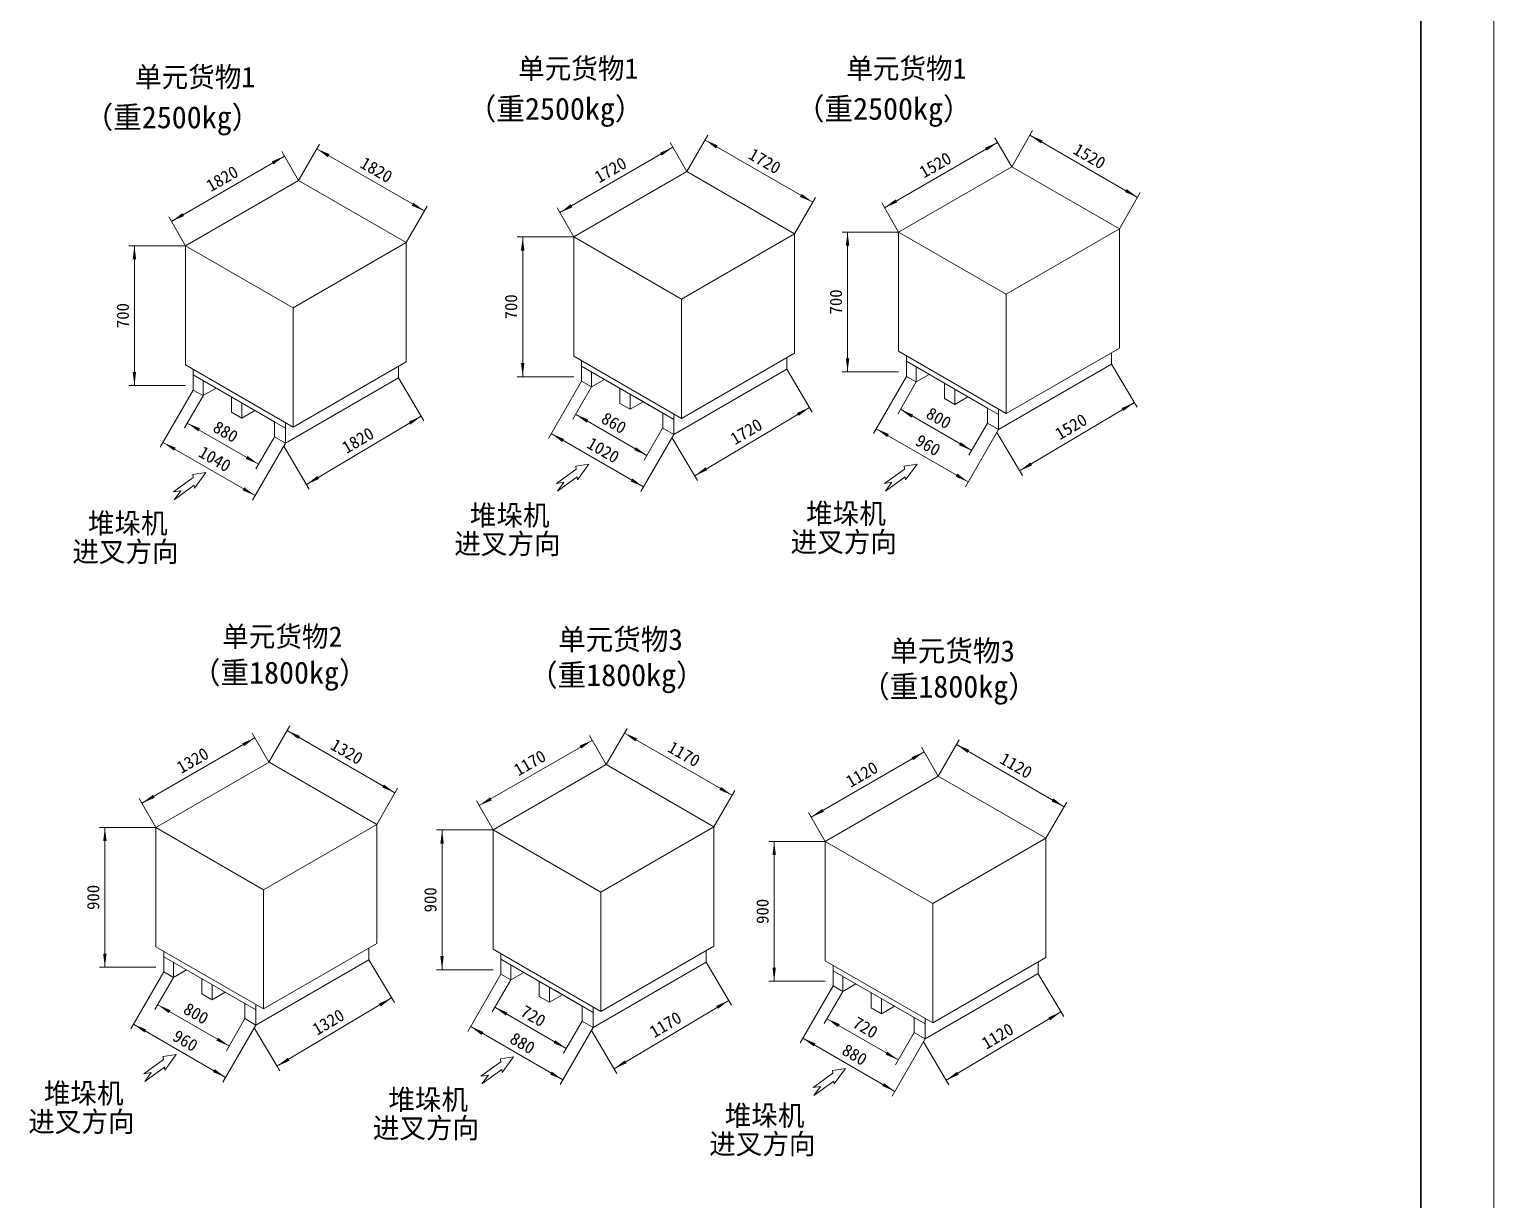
# Model space of a CAD drawing. Header units: millimetres. Extents: x -67280 to 67280, y -47520 to 47520.
# Drawn here: x 35079 to 67280, y -3924 to 21798 of the extents above; entities that cross this region are included whole.
import ezdxf
from ezdxf.enums import TextEntityAlignment as Align

# ---------------------------------------------------------------- set-up
doc = ezdxf.new("R2010")
doc.units = ezdxf.units.MM
doc.layers.get('0').update_dxf_attribs({"lineweight": 35})
for name, color, linetype, lineweight in [('ACADCAXA细实线层', 3, 'Continuous', 18), ('尺寸线层', 4, 'Continuous', 18), ('粗实线层', 7, 'Continuous', 35), ('细实线层', 3, 'Continuous', 18)]:
    doc.layers.add(name, color=color, linetype=linetype, lineweight=lineweight)
doc.styles.add('标准', font='', dxfattribs={"width": 0.667})
doc.styles.get('标准').set_extended_font_data('宋体')
doc.dimstyles.new('AM_DEMATIC$0', dxfattribs={"dimscale": 160, "dimtxt": 3.37148, "dimasz": 2.5, "dimexe": 1, "dimexo": 0, "dimgap": 1, "dimtad": 1, "dimdsep": 46, "dimtxsty": 'Standard', "dimblk": '_CAXARROW', "dimcen": 0, "dimdle": 5, "dimclrd": 256, "dimclre": 256, "dimclrt": 2, "dimadec": 0, "dimazin": 2, "dimtfac": 0.707107, "dimtdec": 3, "dimtmove": 0, "dimatfit": 3, "dimfxl": 0, "dimfrac": 2, "dimtolj": 1, "dimarcsym": 0})

# ---------------------------------------------------------------- blocks, each defined once
blk = doc.blocks.new('*X1373')
at = {"layer": '粗实线层'}
blk.add_line((410.5, -287), (410.5, 287), dxfattribs=at)
at = {"layer": '细实线层'}
blk.add_line((420.5, -297), (420.5, 297), dxfattribs=at)
at = {"layer": '尺寸线层', "linetype": 'Continuous', "style": '标准', "width": 0.667}
blk.add_attdef('图纸编号', text='', height=5.19, rotation=180, dxfattribs=at).set_placement((-370.5, 282), align=Align.MIDDLE_CENTER)
blk = doc.blocks.new('*X1374')
at = {"layer": '尺寸线层', "linetype": 'Continuous', "lineweight": 18}
for points in [[(38553, 13145), (38794, 12962), (38831, 13027)], [(40121, 12239), (39842, 12357), (39880, 12422)]]:
    blk.add_hatch(color=256, dxfattribs=at).paths.add_polyline_path(points, flags=0)
at = {"layer": '尺寸线层'}
for p, q in [((38900, 13746), (38493, 13041)), ((40468, 12841), (40061, 12136))]:
    blk.add_line(p, q, dxfattribs=at)
at = {"layer": '尺寸线层', "linetype": 'Continuous', "lineweight": 18}
blk.add_line((40121, 12239), (38553, 13145), dxfattribs=at)
at = {"layer": '尺寸线层', "color": 2, "insert": (39396, 12952), "char_height": 269.72, "width": 1079.64, "attachment_point": 5, "rotation": 330, "line_spacing_factor": 1.15057}
blk.add_mtext('\\T1.001;880', dxfattribs=at)
blk = doc.blocks.new('_CAXARROW')
blk.add_hatch(color=0).paths.add_polyline_path([(0, 0), (-1, 0.125), (-1, -0.125)], flags=0)
blk = doc.blocks.new('*X1375')
at = {"layer": '尺寸线层', "linetype": 'Continuous', "lineweight": 18}
for points in [[(37391, 17042), (37428, 16742), (37353, 16742)], [(37391, 13969), (37428, 14269), (37353, 14269)]]:
    blk.add_hatch(color=256, dxfattribs=at).paths.add_polyline_path(points, flags=0)
at = {"layer": '尺寸线层'}
for p, q in [((38514, 17042), (37271, 17042)), ((38514, 13969), (37271, 13969))]:
    blk.add_line(p, q, dxfattribs=at)
at = {"layer": '尺寸线层', "linetype": 'Continuous', "lineweight": 18}
blk.add_line((37391, 17042), (37391, 13969), dxfattribs=at)
at = {"layer": '尺寸线层', "color": 2, "insert": (37136, 15506), "char_height": 269.72, "width": 1064.66, "attachment_point": 5, "rotation": 90, "line_spacing_factor": 1.15057}
blk.add_mtext('\\T1.001;700', dxfattribs=at)
blk = doc.blocks.new('*X1376')
at = {"layer": '尺寸线层', "linetype": 'Continuous', "lineweight": 18}
for points in [[(40691, 19012), (40450, 18829), (40412, 18894)], [(38205, 17576), (38484, 17694), (38446, 17759)]]:
    blk.add_hatch(color=256, dxfattribs=at).paths.add_polyline_path(points, flags=0)
blk.add_line((40691, 19012), (38205, 17576), dxfattribs=at)
at = {"layer": '尺寸线层'}
for p, q in [((40999, 18477), (40631, 19115)), ((38514, 17042), (38145, 17680))]:
    blk.add_line(p, q, dxfattribs=at)
at = {"layer": '尺寸线层', "color": 2, "insert": (39321, 18515), "char_height": 269.72, "width": 1409.68, "attachment_point": 5, "rotation": 30, "line_spacing_factor": 1.15057}
blk.add_mtext('\\T1.001;1820', dxfattribs=at)
blk = doc.blocks.new('*X1377')
at = {"layer": '尺寸线层', "linetype": 'Continuous', "lineweight": 18}
for points in [[(41400, 19172), (41641, 18989), (41679, 19054)], [(43768, 17805), (43489, 17922), (43527, 17987)]]:
    blk.add_hatch(color=256, dxfattribs=at).paths.add_polyline_path(points, flags=0)
at = {"layer": '尺寸线层'}
for p, q in [((40999, 18477), (41460, 19275)), ((43367, 17110), (43828, 17909))]:
    blk.add_line(p, q, dxfattribs=at)
at = {"layer": '尺寸线层', "linetype": 'Continuous', "lineweight": 18}
blk.add_line((43768, 17805), (41400, 19172), dxfattribs=at)
at = {"layer": '尺寸线层', "color": 2, "insert": (42712, 18709), "char_height": 269.72, "width": 1409.68, "attachment_point": 5, "rotation": 330, "line_spacing_factor": 1.15057}
blk.add_mtext('\\T1.001;1820', dxfattribs=at)
blk = doc.blocks.new('*X1384')
at = {"layer": '尺寸线层', "linetype": 'Continuous', "lineweight": 18}
for points in [[(38020, 12719), (38299, 12602), (38261, 12537)], [(40046, 11550), (39805, 11732), (39767, 11667)]]:
    blk.add_hatch(color=256, dxfattribs=at).paths.add_polyline_path(points, flags=0)
at = {"layer": '尺寸线层'}
for p, q in [((38685, 13870), (37960, 12615)), ((40711, 12701), (39986, 11446))]:
    blk.add_line(p, q, dxfattribs=at)
at = {"layer": '尺寸线层', "linetype": 'Continuous', "lineweight": 18}
blk.add_line((38020, 12719), (40046, 11550), dxfattribs=at)
at = {"layer": '尺寸线层', "color": 2, "insert": (39160, 12355), "char_height": 269.72, "width": 1409.68, "attachment_point": 5, "rotation": 330, "line_spacing_factor": 1.15057}
blk.add_mtext('\\T1.001;1040', dxfattribs=at)
blk = doc.blocks.new('*X1385')
at = {"layer": '尺寸线层', "linetype": 'Continuous', "lineweight": 18}
for points in [[(43697, 13295), (43420, 13174), (43458, 13109)], [(41173, 11795), (41412, 11980), (41450, 11916)]]:
    blk.add_hatch(color=256, dxfattribs=at).paths.add_polyline_path(points, flags=0)
at = {"layer": '尺寸线层'}
for p, q in [((43196, 14136), (43758, 13192)), ((40673, 12636), (41235, 11692))]:
    blk.add_line(p, q, dxfattribs=at)
at = {"layer": '尺寸线层', "linetype": 'Continuous', "lineweight": 18}
blk.add_line((41173, 11795), (43697, 13295), dxfattribs=at)
at = {"layer": '尺寸线层', "color": 2, "insert": (42305, 12764), "char_height": 269.72, "width": 1409.68, "attachment_point": 5, "rotation": 30.7319, "line_spacing_factor": 1.15057}
blk.add_mtext('\\T1.001;1820', dxfattribs=at)
blk = doc.blocks.new('*X1386')
at = {"layer": '尺寸线层', "linetype": 'Continuous', "lineweight": 18}
for points in [[(45929, 17234), (45966, 16934), (45891, 16934)], [(45929, 14162), (45966, 14462), (45891, 14462)]]:
    blk.add_hatch(color=256, dxfattribs=at).paths.add_polyline_path(points, flags=0)
at = {"layer": '尺寸线层'}
for p, q in [((47052, 17234), (45809, 17234)), ((47052, 14162), (45809, 14162))]:
    blk.add_line(p, q, dxfattribs=at)
at = {"layer": '尺寸线层', "linetype": 'Continuous', "lineweight": 18}
blk.add_line((45929, 17234), (45929, 14162), dxfattribs=at)
at = {"layer": '尺寸线层', "color": 2, "insert": (45674, 15698), "char_height": 269.72, "width": 1064.66, "attachment_point": 5, "rotation": 90, "line_spacing_factor": 1.15057}
blk.add_mtext('\\T1.001;700', dxfattribs=at)
blk = doc.blocks.new('*X1387')
at = {"layer": '尺寸线层', "linetype": 'Continuous', "lineweight": 18}
for points in [[(49229, 19204), (48988, 19021), (48951, 19086)], [(46743, 17769), (47022, 17886), (46984, 17951)]]:
    blk.add_hatch(color=256, dxfattribs=at).paths.add_polyline_path(points, flags=0)
blk.add_line((49229, 19204), (46743, 17769), dxfattribs=at)
at = {"layer": '尺寸线层'}
for p, q in [((49538, 18670), (49169, 19308)), ((47052, 17234), (46683, 17873))]:
    blk.add_line(p, q, dxfattribs=at)
at = {"layer": '尺寸线层', "color": 2, "insert": (47859, 18707), "char_height": 269.72, "width": 1409.68, "attachment_point": 5, "rotation": 30, "line_spacing_factor": 1.15057}
blk.add_mtext('\\T1.001;1720', dxfattribs=at)
blk = doc.blocks.new('*X1388')
at = {"layer": '尺寸线层', "linetype": 'Continuous', "lineweight": 18}
for points in [[(49939, 19364), (50180, 19181), (50217, 19246)], [(52306, 17997), (52027, 18115), (52065, 18180)]]:
    blk.add_hatch(color=256, dxfattribs=at).paths.add_polyline_path(points, flags=0)
at = {"layer": '尺寸线层'}
for p, q in [((49538, 18670), (49999, 19468)), ((51905, 17303), (52366, 18101))]:
    blk.add_line(p, q, dxfattribs=at)
at = {"layer": '尺寸线层', "linetype": 'Continuous', "lineweight": 18}
blk.add_line((52306, 17997), (49939, 19364), dxfattribs=at)
at = {"layer": '尺寸线层', "color": 2, "insert": (51250, 18901), "char_height": 269.72, "width": 1409.68, "attachment_point": 5, "rotation": 330, "line_spacing_factor": 1.15057}
blk.add_mtext('\\T1.001;1720', dxfattribs=at)
blk = doc.blocks.new('*X1389')
at = {"layer": '尺寸线层', "linetype": 'Continuous', "lineweight": 18}
for points in [[(47091, 13337), (47332, 13155), (47369, 13220)], [(48659, 12432), (48381, 12549), (48418, 12614)]]:
    blk.add_hatch(color=256, dxfattribs=at).paths.add_polyline_path(points, flags=0)
at = {"layer": '尺寸线层'}
for p, q in [((47438, 13939), (47031, 13233)), ((49006, 13033), (48599, 12328))]:
    blk.add_line(p, q, dxfattribs=at)
at = {"layer": '尺寸线层', "linetype": 'Continuous', "lineweight": 18}
blk.add_line((48659, 12432), (47091, 13337), dxfattribs=at)
at = {"layer": '尺寸线层', "color": 2, "insert": (47934, 13145), "char_height": 269.72, "width": 1079.64, "attachment_point": 5, "rotation": 330, "line_spacing_factor": 1.15057}
blk.add_mtext('\\T1.001;860', dxfattribs=at)
blk = doc.blocks.new('*X1390')
at = {"layer": '尺寸线层', "linetype": 'Continuous', "lineweight": 18}
for points in [[(46558, 12912), (46837, 12794), (46799, 12729)], [(48584, 11742), (48343, 11924), (48305, 11859)]]:
    blk.add_hatch(color=256, dxfattribs=at).paths.add_polyline_path(points, flags=0)
at = {"layer": '尺寸线层'}
for p, q in [((47223, 14063), (46498, 12808)), ((49249, 12893), (48524, 11638))]:
    blk.add_line(p, q, dxfattribs=at)
at = {"layer": '尺寸线层', "linetype": 'Continuous', "lineweight": 18}
blk.add_line((46558, 12912), (48584, 11742), dxfattribs=at)
at = {"layer": '尺寸线层', "color": 2, "insert": (47699, 12547), "char_height": 269.72, "width": 1409.68, "attachment_point": 5, "rotation": 330, "line_spacing_factor": 1.15057}
blk.add_mtext('\\T1.001;1020', dxfattribs=at)
blk = doc.blocks.new('*X1391')
at = {"layer": '尺寸线层', "linetype": 'Continuous', "lineweight": 18}
for points in [[(52235, 13487), (51958, 13366), (51996, 13302)], [(49711, 11987), (49950, 12173), (49988, 12108)]]:
    blk.add_hatch(color=256, dxfattribs=at).paths.add_polyline_path(points, flags=0)
at = {"layer": '尺寸线层'}
for p, q in [((51735, 14328), (52296, 13384)), ((49211, 12828), (49773, 11884))]:
    blk.add_line(p, q, dxfattribs=at)
at = {"layer": '尺寸线层', "linetype": 'Continuous', "lineweight": 18}
blk.add_line((49711, 11987), (52235, 13487), dxfattribs=at)
at = {"layer": '尺寸线层', "color": 2, "insert": (50843, 12956), "char_height": 269.72, "width": 1409.68, "attachment_point": 5, "rotation": 30.7319, "line_spacing_factor": 1.15057}
blk.add_mtext('\\T1.001;1720', dxfattribs=at)
blk = doc.blocks.new('*X1392')
at = {"layer": '尺寸线层', "linetype": 'Continuous', "lineweight": 18}
for points in [[(56372, 19312), (56131, 19130), (56094, 19195)], [(53886, 17877), (54165, 17994), (54127, 18059)]]:
    blk.add_hatch(color=256, dxfattribs=at).paths.add_polyline_path(points, flags=0)
at = {"layer": '尺寸线层'}
for p, q in [((56681, 18778), (56312, 19416)), ((54195, 17343), (53826, 17981))]:
    blk.add_line(p, q, dxfattribs=at)
at = {"layer": '尺寸线层', "linetype": 'Continuous', "lineweight": 18}
blk.add_line((56372, 19312), (53886, 17877), dxfattribs=at)
at = {"layer": '尺寸线层', "color": 2, "insert": (55002, 18815), "char_height": 269.72, "width": 1409.68, "attachment_point": 5, "rotation": 30, "line_spacing_factor": 1.15057}
blk.add_mtext('\\T1.001;1520', dxfattribs=at)
blk = doc.blocks.new('*X1393')
at = {"layer": '尺寸线层', "linetype": 'Continuous', "lineweight": 18}
for points in [[(57082, 19472), (57323, 19290), (57360, 19355)], [(59449, 18105), (59171, 18223), (59208, 18288)]]:
    blk.add_hatch(color=256, dxfattribs=at).paths.add_polyline_path(points, flags=0)
at = {"layer": '尺寸线层'}
for p, q in [((56681, 18778), (57142, 19576)), ((59048, 17411), (59509, 18209))]:
    blk.add_line(p, q, dxfattribs=at)
at = {"layer": '尺寸线层', "linetype": 'Continuous', "lineweight": 18}
blk.add_line((59449, 18105), (57082, 19472), dxfattribs=at)
at = {"layer": '尺寸线层', "color": 2, "insert": (58393, 19009), "char_height": 269.72, "width": 1409.68, "attachment_point": 5, "rotation": 330, "line_spacing_factor": 1.15057}
blk.add_mtext('\\T1.001;1520', dxfattribs=at)
blk = doc.blocks.new('*X1394')
at = {"layer": '尺寸线层', "linetype": 'Continuous', "lineweight": 18}
for points in [[(54234, 13446), (54475, 13263), (54513, 13328)], [(55802, 12540), (55524, 12658), (55561, 12723)]]:
    blk.add_hatch(color=256, dxfattribs=at).paths.add_polyline_path(points, flags=0)
at = {"layer": '尺寸线层'}
for p, q in [((54581, 14047), (54174, 13342)), ((56149, 13141), (55742, 12436))]:
    blk.add_line(p, q, dxfattribs=at)
at = {"layer": '尺寸线层', "linetype": 'Continuous', "lineweight": 18}
blk.add_line((55802, 12540), (54234, 13446), dxfattribs=at)
at = {"layer": '尺寸线层', "color": 2, "insert": (55078, 13253), "char_height": 269.72, "width": 1079.64, "attachment_point": 5, "rotation": 330, "line_spacing_factor": 1.15057}
blk.add_mtext('\\T1.001;800', dxfattribs=at)
blk = doc.blocks.new('*X1395')
at = {"layer": '尺寸线层', "linetype": 'Continuous', "lineweight": 18}
for points in [[(53702, 13020), (53980, 12902), (53943, 12837)], [(55727, 11850), (55486, 12033), (55449, 11968)]]:
    blk.add_hatch(color=256, dxfattribs=at).paths.add_polyline_path(points, flags=0)
at = {"layer": '尺寸线层'}
for p, q in [((54366, 14171), (53642, 12916)), ((56392, 13001), (55667, 11746))]:
    blk.add_line(p, q, dxfattribs=at)
at = {"layer": '尺寸线层', "linetype": 'Continuous', "lineweight": 18}
blk.add_line((53702, 13020), (55727, 11850), dxfattribs=at)
at = {"layer": '尺寸线层', "color": 2, "insert": (54842, 12656), "char_height": 269.72, "width": 1079.64, "attachment_point": 5, "rotation": 330, "line_spacing_factor": 1.15057}
blk.add_mtext('\\T1.001;960', dxfattribs=at)
blk = doc.blocks.new('*X1396')
at = {"layer": '尺寸线层', "linetype": 'Continuous', "lineweight": 18}
for points in [[(59378, 13595), (59101, 13474), (59139, 13410)], [(56855, 12095), (57093, 12281), (57132, 12216)]]:
    blk.add_hatch(color=256, dxfattribs=at).paths.add_polyline_path(points, flags=0)
at = {"layer": '尺寸线层'}
for p, q in [((58878, 14437), (59439, 13492)), ((56354, 12937), (56916, 11992))]:
    blk.add_line(p, q, dxfattribs=at)
at = {"layer": '尺寸线层', "linetype": 'Continuous', "lineweight": 18}
blk.add_line((56855, 12095), (59378, 13595), dxfattribs=at)
at = {"layer": '尺寸线层', "color": 2, "insert": (57986, 13064), "char_height": 269.72, "width": 1409.68, "attachment_point": 5, "rotation": 30.7319, "line_spacing_factor": 1.15057}
blk.add_mtext('\\T1.001;1520', dxfattribs=at)
blk = doc.blocks.new('*X1397')
at = {"layer": '尺寸线层', "linetype": 'Continuous', "lineweight": 18}
for points in [[(53072, 17343), (53109, 17043), (53034, 17043)], [(53072, 14270), (53109, 14570), (53034, 14570)]]:
    blk.add_hatch(color=256, dxfattribs=at).paths.add_polyline_path(points, flags=0)
at = {"layer": '尺寸线层'}
for p, q in [((54195, 17343), (52952, 17343)), ((54195, 14270), (52952, 14270))]:
    blk.add_line(p, q, dxfattribs=at)
at = {"layer": '尺寸线层', "linetype": 'Continuous', "lineweight": 18}
blk.add_line((53072, 17343), (53072, 14270), dxfattribs=at)
at = {"layer": '尺寸线层', "color": 2, "insert": (52817, 15806), "char_height": 269.72, "width": 1064.66, "attachment_point": 5, "rotation": 90, "line_spacing_factor": 1.15057}
blk.add_mtext('\\T1.001;700', dxfattribs=at)
blk = doc.blocks.new('*X1398')
at = {"layer": '尺寸线层', "linetype": 'Continuous', "lineweight": 18}
for points in [[(37903, 359), (38144, 176), (38182, 241)], [(39472, -546), (39193, -429), (39231, -364)]]:
    blk.add_hatch(color=256, dxfattribs=at).paths.add_polyline_path(points, flags=0)
at = {"layer": '尺寸线层'}
for p, q in [((38251, 960), (37843, 255)), ((39819, 55), (39412, -650))]:
    blk.add_line(p, q, dxfattribs=at)
at = {"layer": '尺寸线层', "linetype": 'Continuous', "lineweight": 18}
blk.add_line((39472, -546), (37903, 359), dxfattribs=at)
at = {"layer": '尺寸线层', "color": 2, "insert": (38747, 166), "char_height": 269.72, "width": 1079.64, "attachment_point": 5, "rotation": 330, "line_spacing_factor": 1.15057}
blk.add_mtext('\\T1.001;800', dxfattribs=at)
blk = doc.blocks.new('*X1399')
at = {"layer": '尺寸线层', "linetype": 'Continuous', "lineweight": 18}
for points in [[(36741, 4256), (36779, 3956), (36704, 3956)], [(36741, 1183), (36779, 1483), (36704, 1483)]]:
    blk.add_hatch(color=256, dxfattribs=at).paths.add_polyline_path(points, flags=0)
at = {"layer": '尺寸线层'}
for p, q in [((37864, 4256), (36621, 4256)), ((37864, 1183), (36621, 1183))]:
    blk.add_line(p, q, dxfattribs=at)
at = {"layer": '尺寸线层', "linetype": 'Continuous', "lineweight": 18}
blk.add_line((36741, 4256), (36741, 1183), dxfattribs=at)
at = {"layer": '尺寸线层', "color": 2, "insert": (36486, 2720), "char_height": 269.72, "width": 1079.64, "attachment_point": 5, "rotation": 90, "line_spacing_factor": 1.15057}
blk.add_mtext('\\T1.001;900', dxfattribs=at)
blk = doc.blocks.new('*X1400')
at = {"layer": '尺寸线层', "linetype": 'Continuous', "lineweight": 18}
for points in [[(40042, 6226), (39801, 6043), (39763, 6108)], [(37556, 4790), (37834, 4908), (37797, 4973)]]:
    blk.add_hatch(color=256, dxfattribs=at).paths.add_polyline_path(points, flags=0)
blk.add_line((40042, 6226), (37556, 4790), dxfattribs=at)
at = {"layer": '尺寸线层'}
for p, q in [((40350, 5691), (39982, 6329)), ((37864, 4256), (37496, 4894))]:
    blk.add_line(p, q, dxfattribs=at)
at = {"layer": '尺寸线层', "color": 2, "insert": (38671, 5729), "char_height": 269.72, "width": 1409.68, "attachment_point": 5, "rotation": 30, "line_spacing_factor": 1.15057}
blk.add_mtext('\\T1.001;1320', dxfattribs=at)
blk = doc.blocks.new('*X1401')
at = {"layer": '尺寸线层', "linetype": 'Continuous', "lineweight": 18}
for points in [[(40751, 6386), (40992, 6203), (41030, 6268)], [(43118, 5019), (42840, 5136), (42877, 5201)]]:
    blk.add_hatch(color=256, dxfattribs=at).paths.add_polyline_path(points, flags=0)
at = {"layer": '尺寸线层'}
for p, q in [((40350, 5691), (40811, 6490)), ((42718, 4324), (43178, 5123))]:
    blk.add_line(p, q, dxfattribs=at)
at = {"layer": '尺寸线层', "linetype": 'Continuous', "lineweight": 18}
blk.add_line((43118, 5019), (40751, 6386), dxfattribs=at)
at = {"layer": '尺寸线层', "color": 2, "insert": (42062, 5923), "char_height": 269.72, "width": 1409.68, "attachment_point": 5, "rotation": 330, "line_spacing_factor": 1.15057}
blk.add_mtext('\\T1.001;1320', dxfattribs=at)
blk = doc.blocks.new('*X1402')
at = {"layer": '尺寸线层', "linetype": 'Continuous', "lineweight": 18}
for points in [[(37371, -67), (37649, -184), (37612, -249)], [(39396, -1236), (39155, -1054), (39118, -1119)]]:
    blk.add_hatch(color=256, dxfattribs=at).paths.add_polyline_path(points, flags=0)
at = {"layer": '尺寸线层'}
for p, q in [((38035, 1084), (37311, -171)), ((40061, -85), (39336, -1340))]:
    blk.add_line(p, q, dxfattribs=at)
at = {"layer": '尺寸线层', "linetype": 'Continuous', "lineweight": 18}
blk.add_line((37371, -67), (39396, -1236), dxfattribs=at)
at = {"layer": '尺寸线层', "color": 2, "insert": (38511, -431), "char_height": 269.72, "width": 1079.64, "attachment_point": 5, "rotation": 330, "line_spacing_factor": 1.15057}
blk.add_mtext('\\T1.001;960', dxfattribs=at)
blk = doc.blocks.new('*X1403')
at = {"layer": '尺寸线层', "linetype": 'Continuous', "lineweight": 18}
for points in [[(43047, 509), (42770, 388), (42808, 323)], [(40524, -991), (40763, -806), (40801, -870)]]:
    blk.add_hatch(color=256, dxfattribs=at).paths.add_polyline_path(points, flags=0)
at = {"layer": '尺寸线层'}
for p, q in [((42547, 1350), (43109, 406)), ((40024, -150), (40585, -1094))]:
    blk.add_line(p, q, dxfattribs=at)
at = {"layer": '尺寸线层', "linetype": 'Continuous', "lineweight": 18}
blk.add_line((40524, -991), (43047, 509), dxfattribs=at)
at = {"layer": '尺寸线层', "color": 2, "insert": (41655, -22), "char_height": 269.72, "width": 1409.68, "attachment_point": 5, "rotation": 30.7319, "line_spacing_factor": 1.15057}
blk.add_mtext('\\T1.001;1320', dxfattribs=at)
blk = doc.blocks.new('*X1404')
at = {"layer": '尺寸线层', "linetype": 'Continuous', "lineweight": 18}
for points in [[(45317, 305), (45558, 122), (45596, 187)], [(46886, -601), (46607, -483), (46644, -418)]]:
    blk.add_hatch(color=256, dxfattribs=at).paths.add_polyline_path(points, flags=0)
at = {"layer": '尺寸线层'}
for p, q in [((45664, 906), (45257, 201)), ((47233, 1), (46826, -704))]:
    blk.add_line(p, q, dxfattribs=at)
at = {"layer": '尺寸线层', "linetype": 'Continuous', "lineweight": 18}
blk.add_line((46886, -601), (45317, 305), dxfattribs=at)
at = {"layer": '尺寸线层', "color": 2, "insert": (46161, 112), "char_height": 269.72, "width": 1064.66, "attachment_point": 5, "rotation": 330, "line_spacing_factor": 1.15057}
blk.add_mtext('\\T1.001;720', dxfattribs=at)
blk = doc.blocks.new('*X1405')
at = {"layer": '尺寸线层', "linetype": 'Continuous', "lineweight": 18}
for points in [[(44155, 4202), (44193, 3902), (44118, 3902)], [(44155, 1129), (44193, 1429), (44118, 1429)]]:
    blk.add_hatch(color=256, dxfattribs=at).paths.add_polyline_path(points, flags=0)
at = {"layer": '尺寸线层'}
for p, q in [((45278, 4202), (44035, 4202)), ((45278, 1129), (44035, 1129))]:
    blk.add_line(p, q, dxfattribs=at)
at = {"layer": '尺寸线层', "linetype": 'Continuous', "lineweight": 18}
blk.add_line((44155, 4202), (44155, 1129), dxfattribs=at)
at = {"layer": '尺寸线层', "color": 2, "insert": (43900, 2666), "char_height": 269.72, "width": 1079.64, "attachment_point": 5, "rotation": 90, "line_spacing_factor": 1.15057}
blk.add_mtext('\\T1.001;900', dxfattribs=at)
blk = doc.blocks.new('*X1406')
at = {"layer": '尺寸线层', "linetype": 'Continuous', "lineweight": 18}
for points in [[(47456, 6171), (47214, 5989), (47177, 6054)], [(44970, 4736), (45248, 4854), (45211, 4919)]]:
    blk.add_hatch(color=256, dxfattribs=at).paths.add_polyline_path(points, flags=0)
blk.add_line((47456, 6171), (44970, 4736), dxfattribs=at)
at = {"layer": '尺寸线层'}
for p, q in [((47764, 5637), (47396, 6275)), ((45278, 4202), (44910, 4840))]:
    blk.add_line(p, q, dxfattribs=at)
at = {"layer": '尺寸线层', "color": 2, "insert": (46085, 5675), "char_height": 269.72, "width": 1409.68, "attachment_point": 5, "rotation": 30, "line_spacing_factor": 1.15057}
blk.add_mtext('\\T1.001;1170', dxfattribs=at)
blk = doc.blocks.new('*X1407')
at = {"layer": '尺寸线层', "linetype": 'Continuous', "lineweight": 18}
for points in [[(48165, 6331), (48406, 6149), (48443, 6214)], [(50532, 4965), (50254, 5082), (50291, 5147)]]:
    blk.add_hatch(color=256, dxfattribs=at).paths.add_polyline_path(points, flags=0)
at = {"layer": '尺寸线层'}
for p, q in [((47764, 5637), (48225, 6435)), ((50132, 4270), (50592, 5069))]:
    blk.add_line(p, q, dxfattribs=at)
at = {"layer": '尺寸线层', "linetype": 'Continuous', "lineweight": 18}
blk.add_line((50532, 4965), (48165, 6331), dxfattribs=at)
at = {"layer": '尺寸线层', "color": 2, "insert": (49476, 5869), "char_height": 269.72, "width": 1409.68, "attachment_point": 5, "rotation": 330, "line_spacing_factor": 1.15057}
blk.add_mtext('\\T1.001;1170', dxfattribs=at)
blk = doc.blocks.new('*X1408')
at = {"layer": '尺寸线层', "linetype": 'Continuous', "lineweight": 18}
for points in [[(44785, -121), (45063, -238), (45026, -303)], [(46810, -1290), (46569, -1108), (46532, -1173)]]:
    blk.add_hatch(color=256, dxfattribs=at).paths.add_polyline_path(points, flags=0)
at = {"layer": '尺寸线层'}
for p, q in [((45449, 1030), (44725, -225)), ((47475, -139), (46750, -1394))]:
    blk.add_line(p, q, dxfattribs=at)
at = {"layer": '尺寸线层', "linetype": 'Continuous', "lineweight": 18}
blk.add_line((44785, -121), (46810, -1290), dxfattribs=at)
at = {"layer": '尺寸线层', "color": 2, "insert": (45925, -485), "char_height": 269.72, "width": 1079.64, "attachment_point": 5, "rotation": 330, "line_spacing_factor": 1.15057}
blk.add_mtext('\\T1.001;880', dxfattribs=at)
blk = doc.blocks.new('*X1409')
at = {"layer": '尺寸线层', "linetype": 'Continuous', "lineweight": 18}
for points in [[(50461, 455), (50184, 334), (50222, 269)], [(47938, -1045), (48176, -860), (48215, -924)]]:
    blk.add_hatch(color=256, dxfattribs=at).paths.add_polyline_path(points, flags=0)
at = {"layer": '尺寸线层'}
for p, q in [((49961, 1296), (50522, 352)), ((47438, -204), (47999, -1149))]:
    blk.add_line(p, q, dxfattribs=at)
at = {"layer": '尺寸线层', "linetype": 'Continuous', "lineweight": 18}
blk.add_line((47938, -1045), (50461, 455), dxfattribs=at)
at = {"layer": '尺寸线层', "color": 2, "insert": (49069, -76), "char_height": 269.72, "width": 1409.68, "attachment_point": 5, "rotation": 30.7319, "line_spacing_factor": 1.15057}
blk.add_mtext('\\T1.001;1170', dxfattribs=at)
blk = doc.blocks.new('*X1410')
at = {"layer": '尺寸线层', "linetype": 'Continuous', "lineweight": 18}
for points in [[(52620, 52), (52861, -130), (52899, -65)], [(54189, -853), (53910, -736), (53947, -671)]]:
    blk.add_hatch(color=256, dxfattribs=at).paths.add_polyline_path(points, flags=0)
at = {"layer": '尺寸线层'}
for p, q in [((52968, 654), (52560, -52)), ((54536, -252), (54129, -957))]:
    blk.add_line(p, q, dxfattribs=at)
at = {"layer": '尺寸线层', "linetype": 'Continuous', "lineweight": 18}
blk.add_line((54189, -853), (52620, 52), dxfattribs=at)
at = {"layer": '尺寸线层', "color": 2, "insert": (53464, -140), "char_height": 269.72, "width": 1064.66, "attachment_point": 5, "rotation": 330, "line_spacing_factor": 1.15057}
blk.add_mtext('\\T1.001;720', dxfattribs=at)
blk = doc.blocks.new('*X1411')
at = {"layer": '尺寸线层', "linetype": 'Continuous', "lineweight": 18}
for points in [[(51458, 3949), (51496, 3649), (51421, 3649)], [(51458, 877), (51496, 1177), (51421, 1177)]]:
    blk.add_hatch(color=256, dxfattribs=at).paths.add_polyline_path(points, flags=0)
at = {"layer": '尺寸线层'}
for p, q in [((52581, 3949), (51338, 3949)), ((52581, 877), (51338, 877))]:
    blk.add_line(p, q, dxfattribs=at)
at = {"layer": '尺寸线层', "linetype": 'Continuous', "lineweight": 18}
blk.add_line((51458, 3949), (51458, 877), dxfattribs=at)
at = {"layer": '尺寸线层', "color": 2, "insert": (51203, 2413), "char_height": 269.72, "width": 1079.64, "attachment_point": 5, "rotation": 90, "line_spacing_factor": 1.15057}
blk.add_mtext('\\T1.001;900', dxfattribs=at)
blk = doc.blocks.new('*X1412')
at = {"layer": '尺寸线层', "linetype": 'Continuous', "lineweight": 18}
for points in [[(54759, 5919), (54517, 5736), (54480, 5801)], [(52273, 4484), (52551, 4601), (52514, 4666)]]:
    blk.add_hatch(color=256, dxfattribs=at).paths.add_polyline_path(points, flags=0)
blk.add_line((54759, 5919), (52273, 4484), dxfattribs=at)
at = {"layer": '尺寸线层'}
for p, q in [((55067, 5385), (54699, 6023)), ((52581, 3949), (52213, 4588))]:
    blk.add_line(p, q, dxfattribs=at)
at = {"layer": '尺寸线层', "color": 2, "insert": (53388, 5422), "char_height": 269.72, "width": 1409.68, "attachment_point": 5, "rotation": 30, "line_spacing_factor": 1.15057}
blk.add_mtext('\\T1.001;1120', dxfattribs=at)
blk = doc.blocks.new('*X1413')
at = {"layer": '尺寸线层', "linetype": 'Continuous', "lineweight": 18}
for points in [[(55468, 6079), (55709, 5896), (55747, 5961)], [(57835, 4712), (57557, 4830), (57594, 4895)]]:
    blk.add_hatch(color=256, dxfattribs=at).paths.add_polyline_path(points, flags=0)
at = {"layer": '尺寸线层'}
for p, q in [((55067, 5385), (55528, 6183)), ((57435, 4018), (57895, 4816))]:
    blk.add_line(p, q, dxfattribs=at)
at = {"layer": '尺寸线层', "linetype": 'Continuous', "lineweight": 18}
blk.add_line((57835, 4712), (55468, 6079), dxfattribs=at)
at = {"layer": '尺寸线层', "color": 2, "insert": (56779, 5616), "char_height": 269.72, "width": 1409.68, "attachment_point": 5, "rotation": 330, "line_spacing_factor": 1.15057}
blk.add_mtext('\\T1.001;1120', dxfattribs=at)
blk = doc.blocks.new('*X1414')
at = {"layer": '尺寸线层', "linetype": 'Continuous', "lineweight": 18}
for points in [[(52088, -373), (52366, -491), (52329, -556)], [(54113, -1543), (53872, -1361), (53835, -1426)]]:
    blk.add_hatch(color=256, dxfattribs=at).paths.add_polyline_path(points, flags=0)
at = {"layer": '尺寸线层'}
for p, q in [((52752, 778), (52028, -477)), ((54778, -392), (54053, -1647))]:
    blk.add_line(p, q, dxfattribs=at)
at = {"layer": '尺寸线层', "linetype": 'Continuous', "lineweight": 18}
blk.add_line((52088, -373), (54113, -1543), dxfattribs=at)
at = {"layer": '尺寸线层', "color": 2, "insert": (53228, -738), "char_height": 269.72, "width": 1079.64, "attachment_point": 5, "rotation": 330, "line_spacing_factor": 1.15057}
blk.add_mtext('\\T1.001;880', dxfattribs=at)
blk = doc.blocks.new('*X1415')
at = {"layer": '尺寸线层', "linetype": 'Continuous', "lineweight": 18}
for points in [[(57764, 202), (57487, 81), (57525, 17)], [(55241, -1298), (55480, -1112), (55518, -1177)]]:
    blk.add_hatch(color=256, dxfattribs=at).paths.add_polyline_path(points, flags=0)
at = {"layer": '尺寸线层'}
for p, q in [((57264, 1043), (57825, 99)), ((54741, -457), (55302, -1401))]:
    blk.add_line(p, q, dxfattribs=at)
at = {"layer": '尺寸线层', "linetype": 'Continuous', "lineweight": 18}
blk.add_line((55241, -1298), (57764, 202), dxfattribs=at)
at = {"layer": '尺寸线层', "color": 2, "insert": (56372, -329), "char_height": 269.72, "width": 1409.68, "attachment_point": 5, "rotation": 30.7319, "line_spacing_factor": 1.15057}
blk.add_mtext('\\T1.001;1120', dxfattribs=at)

msp = doc.modelspace()

# ---------------------------------------------------------------- linework, layer by layer
at = {"layer": 'ACADCAXA细实线层', "color": 5, "linetype": 'Continuous', "lineweight": 18}
for p, q in [((56680.807, 18777.784), (54194.936, 17342.565)), ((59048.304, 17410.909), (56680.807, 18777.784)), ((56562.432, 15975.69), (59048.304, 17410.909)), ((59048.304, 17410.909), (59048.304, 14789.336)), ((56562.432, 15975.69), (54194.936, 17342.565)), ((54194.936, 17342.565), (54194.936, 14720.992)), ((56562.432, 13354.117), (56562.432, 15975.69)), ((56562.432, 13354.117), (54194.936, 14720.992)), ((54366.208, 14622.108), (54366.208, 14171.039)), ((56149.484, 13472.248), (54366.208, 14501.823)), ((56562.432, 13354.117), (59048.304, 14789.336)), ((58877.798, 14436.709), (58877.798, 14690.894)), ((54366.208, 14171.039), (54581.248, 14046.886)), ((54581.248, 14046.886), (54581.248, 14377.67)), ((54581.248, 14046.886), (54867.715, 14212.278)), ((58877.798, 14436.709), (56391.926, 13001.49)), ((55207.04, 13685.584), (55207.04, 14016.368)), ((55433.432, 13554.877), (55433.432, 13885.661)), ((55433.432, 13554.877), (55207.04, 13685.584)), ((55433.432, 13554.877), (55719.899, 13720.269)), ((56391.926, 13332.274), (55550.328, 13818.171)), ((56149.484, 13141.464), (56149.484, 13472.248)), ((56391.926, 13001.49), (56391.926, 13452.559)), ((56391.926, 13001.49), (56149.484, 13141.464))]:
    msp.add_line(p, q, dxfattribs=at)
at = {"layer": 'ACADCAXA细实线层', "color": 2, "linetype": 'Continuous', "lineweight": 18}
for p, q in [((40999.456, 18477.145), (38513.584, 17041.926)), ((43366.953, 17110.27), (40999.456, 18477.145)), ((40881.081, 15675.051), (43366.953, 17110.27)), ((43366.953, 17110.27), (43366.953, 14488.697)), ((38513.584, 17041.926), (38513.584, 14420.353)), ((40881.081, 15675.051), (38513.584, 17041.926)), ((40881.081, 13053.478), (40881.081, 15675.051)), ((40881.081, 13053.478), (38513.584, 14420.353)), ((38684.857, 14321.468), (38684.857, 13870.4)), ((40468.133, 13171.608), (38684.857, 14201.183)), ((40881.081, 13053.478), (43366.953, 14488.697)), ((43196.446, 14136.07), (43196.446, 14390.255)), ((38684.857, 13870.4), (38899.896, 13746.246)), ((38899.896, 13746.246), (38899.896, 14077.03)), ((38899.896, 13746.246), (39186.363, 13911.638)), ((43196.446, 14136.07), (40710.574, 12700.851)), ((39525.689, 13384.945), (39525.689, 13715.729)), ((39752.08, 13254.238), (39752.08, 13585.022)), ((39752.08, 13254.238), (39525.689, 13384.945)), ((39752.08, 13254.238), (40038.547, 13419.63)), ((40710.574, 13031.635), (39868.976, 13517.532)), ((40468.133, 12840.825), (40468.133, 13171.608)), ((40710.574, 12700.851), (40710.574, 13151.92)), ((40710.574, 12700.851), (40468.133, 12840.825))]:
    msp.add_line(p, q, dxfattribs=at)
at = {"layer": 'ACADCAXA细实线层', "color": 4, "linetype": 'Continuous', "lineweight": 18}
for p, q in [((49537.615, 18669.554), (47051.743, 17234.335)), ((51905.112, 17302.679), (49537.615, 18669.554)), ((47051.743, 17234.335), (47051.743, 14612.762)), ((49419.24, 15867.46), (47051.743, 17234.335)), ((49419.24, 15867.46), (51905.112, 17302.679)), ((51905.112, 17302.679), (51905.112, 14681.106)), ((49419.24, 13245.887), (49419.24, 15867.46)), ((49419.24, 13245.887), (47051.743, 14612.762)), ((47223.016, 14513.877), (47223.016, 14062.809)), ((49419.24, 13245.887), (51905.112, 14681.106)), ((51734.605, 14328.479), (51734.605, 14582.664)), ((49006.292, 13364.018), (47223.016, 14393.592)), ((47438.056, 13938.656), (47438.056, 14269.439)), ((51734.605, 14328.479), (49248.734, 12893.26)), ((47223.016, 14062.809), (47438.056, 13938.656)), ((47438.056, 13938.656), (47724.523, 14104.047)), ((48063.848, 13577.354), (48063.848, 13908.138)), ((48290.239, 13446.647), (48063.848, 13577.354)), ((48290.239, 13446.647), (48290.239, 13777.431)), ((48290.239, 13446.647), (48576.706, 13612.039)), ((49248.734, 13224.044), (48407.135, 13709.941)), ((49006.292, 13033.234), (49006.292, 13364.018)), ((49248.734, 12893.26), (49248.734, 13344.329)), ((49248.734, 12893.26), (49006.292, 13033.234))]:
    msp.add_line(p, q, dxfattribs=at)
at = {"layer": 'ACADCAXA细实线层', "color": 6, "linetype": 'Continuous', "lineweight": 18}
for p, q in [((47764.017, 5637.09), (45278.145, 4201.871)), ((50131.514, 4270.215), (47764.017, 5637.09)), ((45278.145, 4201.871), (45278.145, 1580.298)), ((47645.642, 2834.996), (45278.145, 4201.871)), ((47645.642, 2834.996), (50131.514, 4270.215)), ((50131.514, 4270.215), (50131.514, 1648.642)), ((47645.642, 213.423), (47645.642, 2834.996)), ((47645.642, 213.423), (50131.514, 1648.642)), ((47645.642, 213.423), (45278.145, 1580.298)), ((45449.418, 1481.414), (45449.418, 1030.345)), ((47232.694, 331.554), (45449.418, 1361.129)), ((49961.008, 1296.015), (47475.136, -139.204)), ((49961.008, 1296.015), (49961.008, 1550.2)), ((45449.418, 1030.345), (45664.458, 906.192)), ((45664.458, 906.192), (45664.458, 1236.976)), ((45664.458, 906.192), (45950.925, 1071.584)), ((46290.25, 544.89), (46290.25, 875.674)), ((46516.642, 414.183), (46516.642, 744.967)), ((47475.136, 191.58), (46633.537, 677.477)), ((46516.642, 414.183), (46290.25, 544.89)), ((46516.642, 414.183), (46803.109, 579.575)), ((47232.694, 0.77), (47232.694, 331.554)), ((47475.136, -139.204), (47232.694, 0.77)), ((47475.136, -139.204), (47475.136, 311.865))]:
    msp.add_line(p, q, dxfattribs=at)
at = {"layer": 'ACADCAXA细实线层', "color": 216, "linetype": 'Continuous', "lineweight": 18}
for p, q in [((55067.064, 5384.547), (52581.192, 3949.328)), ((57434.561, 4017.672), (55067.064, 5384.547)), ((52581.192, 3949.328), (52581.192, 1327.755)), ((54948.689, 2582.453), (52581.192, 3949.328)), ((54948.689, 2582.453), (57434.561, 4017.672)), ((57434.561, 4017.672), (57434.561, 1396.099)), ((54948.689, -39.12), (54948.689, 2582.453)), ((54948.689, -39.12), (52581.192, 1327.755)), ((54948.689, -39.12), (57434.561, 1396.099)), ((57264.055, 1043.472), (57264.055, 1297.657)), ((52752.465, 1228.871), (52752.465, 777.802)), ((54535.741, 79.011), (52752.465, 1108.586)), ((52967.505, 653.649), (52967.505, 984.433)), ((57264.055, 1043.472), (54778.183, -391.747)), ((52752.465, 777.802), (52967.505, 653.649)), ((52967.505, 653.649), (53253.972, 819.041)), ((53593.297, 292.347), (53593.297, 623.131)), ((53819.688, 161.64), (53819.688, 492.424)), ((53819.688, 161.64), (54106.155, 327.032)), ((54778.183, -60.963), (53936.584, 424.934)), ((53819.688, 161.64), (53593.297, 292.347)), ((54535.741, -251.773), (54535.741, 79.011)), ((54778.183, -391.747), (54778.183, 59.322)), ((54778.183, -391.747), (54535.741, -251.773))]:
    msp.add_line(p, q, dxfattribs=at)
at = {"layer": '尺寸线层'}
for p, q in [((47384.499, 12242.518), (47099.961, 12198.75)), ((47384.499, 12242.518), (47133.629, 11898.802)), ((54599.845, 12242.518), (54315.307, 12198.75)), ((54599.845, 12242.518), (54348.975, 11898.802)), ((38682.477, 11946.405), (38246.845, 11631.131)), ((38959.763, 12054.773), (38675.226, 12011.005)), ((38682.477, 11946.405), (38675.226, 12011.005)), ((38959.763, 12054.773), (38708.893, 11711.057)), ((47107.212, 12134.15), (46671.581, 11818.876)), ((47126.378, 11963.403), (46690.746, 11648.13)), ((47107.212, 12134.15), (47099.961, 12198.75)), ((47133.629, 11898.802), (47126.378, 11963.403)), ((54322.558, 12134.15), (53886.927, 11818.876)), ((54341.724, 11963.403), (53906.092, 11648.13)), ((54322.558, 12134.15), (54315.307, 12198.75)), ((54348.975, 11898.802), (54341.724, 11963.403)), ((38408.819, 11656.046), (38246.845, 11631.131)), ((38701.642, 11775.658), (38266.011, 11460.385)), ((38408.819, 11656.046), (38266.011, 11460.385)), ((38708.893, 11711.057), (38701.642, 11775.658)), ((46833.555, 11843.791), (46671.581, 11818.876)), ((46833.555, 11843.791), (46690.746, 11648.13)), ((54048.901, 11843.791), (53886.927, 11818.876)), ((54048.901, 11843.791), (53906.092, 11648.13)), ((40350.075, 5691.207), (37864.203, 4255.988)), ((42717.571, 4324.332), (40350.075, 5691.207)), ((37864.203, 4255.988), (37864.203, 1634.415)), ((40231.7, 2889.113), (37864.203, 4255.988)), ((40231.7, 2889.113), (42717.571, 4324.332)), ((42717.571, 4324.332), (42717.571, 1702.758)), ((40231.7, 267.54), (40231.7, 2889.113)), ((40231.7, 267.54), (37864.203, 1634.415)), ((40231.7, 267.54), (42717.571, 1702.758)), ((38035.476, 1535.53), (38035.476, 1084.461)), ((39818.752, 385.67), (38035.476, 1415.245)), ((38250.515, 960.308), (38250.515, 1291.092)), ((42547.065, 1350.132), (40061.193, -85.087)), ((42547.065, 1350.132), (42547.065, 1604.316)), ((38035.476, 1084.461), (38250.515, 960.308)), ((38250.515, 960.308), (38536.982, 1125.7)), ((38876.308, 599.007), (38876.308, 929.791)), ((39102.699, 468.3), (39102.699, 799.084)), ((40061.193, 245.697), (39219.595, 731.594)), ((39102.699, 468.3), (38876.308, 599.007)), ((39102.699, 468.3), (39389.166, 633.692)), ((39818.752, 54.887), (39818.752, 385.67)), ((40061.193, -85.087), (40061.193, 365.982)), ((40061.193, -85.087), (39818.752, 54.887)), ((38033.096, -839.534), (37597.464, -1154.807)), ((38310.382, -731.165), (38025.844, -774.933)), ((38033.096, -839.534), (38025.844, -774.933)), ((38310.382, -731.165), (38059.512, -1074.881)), ((45447.038, -893.65), (45011.407, -1208.923)), ((45724.325, -785.282), (45439.787, -829.049)), ((45447.038, -893.65), (45439.787, -829.049)), ((45724.325, -785.282), (45473.455, -1128.997)), ((37759.438, -1129.892), (37597.464, -1154.807)), ((38052.261, -1010.28), (37616.629, -1325.553)), ((37759.438, -1129.892), (37616.629, -1325.553)), ((38059.512, -1074.881), (38052.261, -1010.28)), ((45173.381, -1184.009), (45011.407, -1208.923)), ((45466.204, -1064.396), (45030.572, -1379.67)), ((45173.381, -1184.009), (45030.572, -1379.67)), ((45473.455, -1128.997), (45466.204, -1064.396)), ((52750.085, -1146.193), (52314.453, -1461.466)), ((53027.371, -1037.825), (52742.834, -1081.592)), ((52750.085, -1146.193), (52742.834, -1081.592)), ((53027.371, -1037.825), (52776.501, -1381.54)), ((52476.427, -1436.552), (52314.453, -1461.466)), ((52769.25, -1316.939), (52333.619, -1632.213)), ((52476.427, -1436.552), (52333.619, -1632.213)), ((52776.501, -1381.54), (52769.25, -1316.939))]:
    msp.add_line(p, q, dxfattribs=at)

# ---------------------------------------------------------------- block references
at = {"layer": '粗实线层', "xscale": 160, "yscale": 160, "zscale": 160}
msp.add_blockref('*X1373', (0, 0), dxfattribs=at)

# ---------------------------------------------------------------- texts
at = {"layer": '尺寸线层', "attachment_point": 1, "line_spacing_factor": 1.15057}
for s, insert, char_height, width in [('\\T1.001;单元货物1', (37404.65, 20973.973), 448.96035, 6048.71862), ('\\T1.001;单元货物1', (45829.386, 21161.718), 448.96035, 6048.71862), ('\\T1.001;单元货物1', (53044.732, 21161.718), 448.96035, 6048.71862), ('\\T1.001;（重2500kg）', (44718.937, 20294.327), 483.84, 6048.71862), ('\\T1.001;（重2500kg）', (51934.283, 20294.327), 483.84, 6048.71862), ('\\T1.001;（重2500kg）', (36294.201, 20106.582), 483.84, 6048.71862), ('\\T1.001; 堆垛机', (44461.529, 11340.474), 448.96035, 3372.3783), ('\\T1.001; 堆垛机', (51855.618, 11378.776), 448.96035, 3372.3783), ('\\T1.001; 堆垛机', (36062.328, 11165.497), 448.96035, 3372.3783), ('\\T1.001;进叉方向', (44424.616, 10716.269), 448.96035, 3689.7525), ('\\T1.001;进叉方向', (51818.705, 10754.571), 448.96035, 3689.7525), ('\\T1.001;进叉方向', (36025.415, 10541.291), 448.96035, 3689.7525), ('\\T1.001;单元货物2', (39322.037, 8677.529), 448.96035, 3181.16582), ('\\T1.001;单元货物3', (46706.85, 8623.413), 466.074, 3181.16582), ('\\T1.001;单元货物3', (54009.897, 8370.869), 466.074, 3181.16582), ('\\T1.001;（重1800kg）', (38652.287, 7902.226), 483.84, 6048.71862), ('\\T1.001;（重1800kg）', (46066.23, 7848.11), 483.84, 6048.71862), ('\\T1.001;（重1800kg）', (53369.276, 7595.567), 483.84, 6048.71862), ('\\T1.001; 堆垛机', (35093.763, -1360.839), 448.96035, 3372.3783), ('\\T1.001; 堆垛机', (42669.426, -1500.071), 448.96035, 3372.3783), ('\\T1.001;进叉方向', (35056.851, -1985.044), 448.96035, 3689.7525), ('\\T1.001; 堆垛机', (50066.1, -1850.497), 448.96035, 3372.3783), ('\\T1.001;进叉方向', (42632.513, -2124.276), 448.96035, 3689.7525), ('\\T1.001;进叉方向', (50029.187, -2474.702), 448.96035, 3689.7525)]:
    msp.add_mtext(s, dxfattribs=dict(at, insert=insert, char_height=char_height, width=width))

# ---------------------------------------------------------------- dimensions: what is measured, and where the dimension line sits
at = {"layer": '尺寸线层'}
for base, p1, p2, angle, text, picture, middle in [((49938.529, 19363.957), (51905.112, 17302.679), (49537.615, 18669.554), 150, '1720', '*X1388', (51122.277, 18680.52)), ((53886.422, 17876.927), (56680.807, 18777.784), (54194.936, 17342.565), 210, '1520', '*X1392', (55129.357, 18594.537)), ((57081.721, 19472.187), (59048.304, 17410.909), (56680.807, 18777.784), 150, '1520', '*X1393', (58265.47, 18788.75)), ((38205.07, 17576.288), (40999.456, 18477.145), (38513.584, 17041.926), 210, '1820', '*X1376', (39448.006, 18293.897)), ((41400.37, 19171.548), (43366.953, 17110.27), (40999.456, 18477.145), 150, '1820', '*X1377', (42584.118, 18488.111)), ((46743.229, 17768.697), (49537.615, 18669.554), (47051.743, 17234.335), 210, '1720', '*X1387', (47986.165, 18486.307)), ((45928.795, 14161.693), (47051.743, 17234.335), (47051.743, 14161.693), 270, '700', '*X1386', (45928.795, 15698.014)), ((53071.988, 14269.923), (54194.936, 17342.565), (54194.936, 14269.923), 270, '700', '*X1397', (53071.988, 15806.244)), ((37390.636, 13969.284), (38513.584, 17041.926), (38513.584, 13969.284), 270, '700', '*X1375', (37390.636, 15505.605)), ((52234.721, 13487.256), (49211.234, 12828.308), (51734.605, 14328.479), 30.7319216, '1720', '*X1391', (50973.035, 12737.171)), ((55727.228, 11850.199), (54366.208, 14171.039), (56391.926, 13001.49), 330, '960', '*X1395', (54714.369, 12434.973)), ((59377.914, 13595.486), (56354.426, 12936.538), (58877.798, 14436.709), 30.7319216, '1520', '*X1396', (58116.228, 12845.401)), ((40045.876, 11549.559), (38684.857, 13870.4), (40710.574, 12700.851), 330, '1040', '*X1384', (39033.017, 12134.334)), ((43696.562, 13294.847), (40673.074, 12635.899), (43196.446, 14136.07), 30.7319216, '1820', '*X1385', (42434.876, 12544.761)), ((48584.035, 11741.969), (47223.016, 14062.809), (49248.734, 12893.26), 330, '1020', '*X1390', (47571.176, 12326.743)), ((40750.988, 6385.61), (42717.571, 4324.332), (40350.075, 5691.207), 150, '1320', '*X1401', (41934.737, 5702.172)), ((37555.689, 4790.35), (40350.075, 5691.207), (37864.203, 4255.988), 210, '1320', '*X1400', (38798.625, 5507.959)), ((44969.631, 4736.233), (47764.017, 5637.09), (45278.145, 4201.871), 210, '1170', '*X1406', (46212.567, 5453.843)), ((48164.931, 6331.494), (50131.514, 4270.215), (47764.017, 5637.09), 150, '1170', '*X1407', (49348.68, 5648.056)), ((55467.978, 6078.95), (57434.561, 4017.672), (55067.064, 5384.547), 150, '1120', '*X1413', (56651.726, 5395.513)), ((52272.678, 4483.69), (55067.064, 5384.547), (52581.192, 3949.328), 210, '1120', '*X1412', (53515.614, 5201.3)), ((36741.255, 1183.346), (37864.203, 4255.988), (37864.203, 1183.346), 270, '900', '*X1399', (36741.255, 2719.667)), ((44155.198, 1129.23), (45278.145, 4201.871), (45278.145, 1129.23), 270, '900', '*X1405', (44155.198, 2665.55)), ((51458.244, 876.686), (52581.192, 3949.328), (52581.192, 876.686), 270, '900', '*X1411', (51458.244, 2413.007)), ((43047.181, 508.909), (40023.693, -150.039), (42547.065, 1350.132), 30.7319216, '1320', '*X1403', (41785.495, -241.177)), ((50461.124, 454.792), (47437.636, -204.155), (49961.008, 1296.015), 30.7319216, '1170', '*X1409', (49199.438, -295.293)), ((39396.495, -1236.379), (38035.476, 1084.461), (40061.193, -85.087), 330, '960', '*X1402', (38383.636, -651.604)), ((46810.438, -1290.495), (45449.418, 1030.345), (47475.136, -139.204), 330, '880', '*X1408', (45797.579, -705.721)), ((57764.17, 202.249), (54740.683, -456.699), (57264.055, 1043.472), 30.7319216, '1120', '*X1415', (56502.484, -547.836)), ((54113.484, -1543.038), (52752.465, 777.802), (54778.183, -391.747), 330, '880', '*X1414', (53100.625, -958.264))]:
    dim = msp.add_linear_dim(base=base, p1=p1, p2=p2, angle=angle, text=text, dimstyle='AM_DEMATIC$0', override={"dimscale": 120, "dimtxt": 2.247653, "dimsah": 1, "dimtfill": 1}, dxfattribs=at)
    dim.commit()
    dim.dimension.update_dxf_attribs({"geometry": picture, "text_midpoint": middle})
for base, p1, p2, text, picture, middle in [((47090.871, 13337.315), (49006.292, 13033.234), (47438.056, 13938.656), '860', '*X1389', (47807.012, 12923.851)), ((54234.064, 13445.545), (56149.484, 13141.464), (54581.248, 14046.886), '800', '*X1394', (54950.204, 13032.082)), ((38552.712, 13144.906), (40468.133, 12840.825), (38899.896, 13746.246), '880', '*X1374', (39268.852, 12731.442)), ((37903.331, 358.968), (39818.752, 54.887), (38250.515, 960.308), '800', '*X1398', (38619.471, -54.496)), ((45317.274, 304.851), (47232.694, 0.77), (45664.458, 906.192), '720', '*X1404', (46033.414, -108.612)), ((52620.32, 52.308), (54535.741, -251.773), (52967.505, 653.649), '720', '*X1410', (53336.461, -361.155))]:
    dim = msp.add_linear_dim(base=base, p1=p1, p2=p2, angle=150, text=text, dimstyle='AM_DEMATIC$0', override={"dimscale": 120, "dimtxt": 2.247653, "dimsah": 1, "dimtfill": 1}, dxfattribs=at)
    dim.commit()
    dim.dimension.update_dxf_attribs({"geometry": picture, "text_midpoint": middle, "dimtype": 160})

doc.saveas('drawing.dxf')
